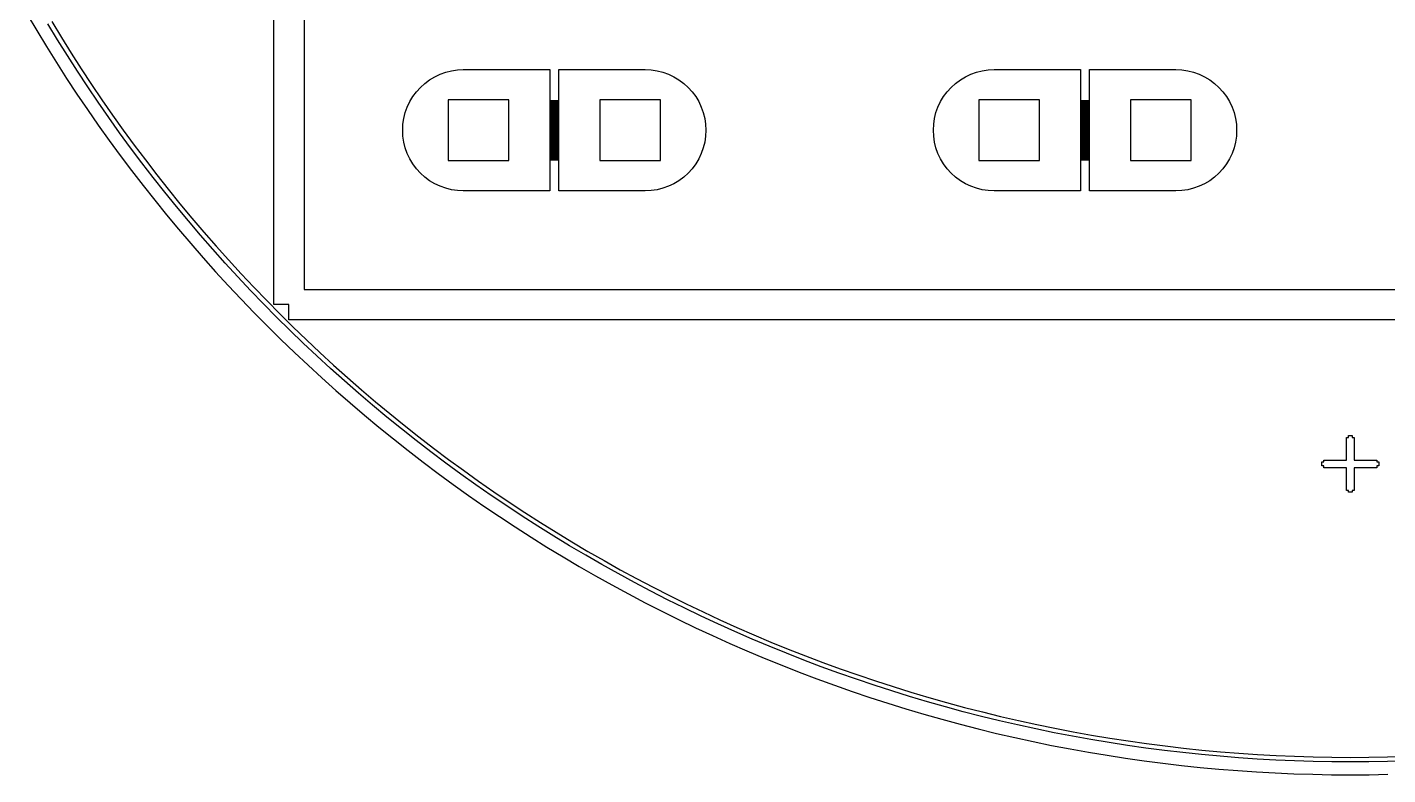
# Model space of a CAD drawing. Extents: x -16 to 83, y -18 to 83.
# Drawn here: x -11.38 to 33.48, y -18.25 to 6.4 of the extents above; entities that cross this region are included whole.
import ezdxf

# ---------------------------------------------------------------- set-up
doc = ezdxf.new("R2010")
doc.units = 0

msp = doc.modelspace()

# ---------------------------------------------------------------- linework, layer by layer
for p, q in [((-3.25, -2.75), (-3.25, 67.25)), ((-2.25, 66.75), (-2.25, -2.25)), ((-11.3806, 6.82132), (-11.0653, 6.28781)), ((-11.0653, 6.28781), (-10.7434, 5.75822)), ((-10.3816, 5.98119), (-10.7008, 6.50632)), ((-10.5721, 6.58342), (-10.2539, 6.05986)), ((-10.056, 5.46001), (-10.3816, 5.98119)), ((-10.2539, 6.05986), (-9.92931, 5.54025)), ((-10.7434, 5.75822), (-10.4151, 5.23262)), ((-9.72409, 4.94286), (-10.056, 5.46001)), ((-9.92931, 5.54025), (-9.59836, 5.02466)), ((-10.4151, 5.23262), (-10.0803, 4.71109)), ((-9.38583, 4.42982), (-9.72409, 4.94286)), ((-9.59836, 5.02466), (-9.26111, 4.51317)), ((2.41943, 4.91388), (2.60983, 4.96156)), ((2.60983, 4.96156), (2.80397, 4.99036)), ((2.80397, 4.99036), (3, 5)), ((3, 5), (5.85001, 5)), ((5.85001, 5), (5.85001, 3.98499)), ((6.14999, 3.98499), (6.14999, 5)), ((6.14999, 5), (9, 5)), ((9, 5), (9.19603, 4.99036)), ((9.19603, 4.99036), (9.39017, 4.96156)), ((9.39017, 4.96156), (9.58057, 4.91388)), ((19.9194, 4.91388), (20.1098, 4.96156)), ((20.1098, 4.96156), (20.304, 4.99036)), ((20.304, 4.99036), (20.5, 5)), ((20.5, 5), (23.35, 5)), ((23.35, 5), (23.35, 3.98499)), ((23.65, 3.98499), (23.65, 5)), ((23.65, 5), (26.5, 5)), ((26.5, 5), (26.696, 4.99036)), ((26.696, 4.99036), (26.8902, 4.96156)), ((26.8902, 4.96156), (27.0806, 4.91388)), ((-10.0803, 4.71109), (-9.73921, 4.19371)), ((-9.26111, 4.51317), (-8.91762, 4.00584)), ((1.5858, 4.4142), (1.73122, 4.54602)), ((1.73122, 4.54602), (1.88887, 4.66293)), ((1.88887, 4.66293), (2.05722, 4.76384)), ((2.05722, 4.76384), (2.23463, 4.84775)), ((2.23463, 4.84775), (2.41943, 4.91388)), ((9.58057, 4.91388), (9.76537, 4.84775)), ((9.76537, 4.84775), (9.94278, 4.76384)), ((9.94278, 4.76384), (10.1111, 4.66293)), ((10.1111, 4.66293), (10.2688, 4.54602)), ((10.2688, 4.54602), (10.4142, 4.4142)), ((19.0858, 4.4142), (19.2312, 4.54602)), ((19.2312, 4.54602), (19.3889, 4.66293)), ((19.3889, 4.66293), (19.5572, 4.76384)), ((19.5572, 4.76384), (19.7346, 4.84775)), ((19.7346, 4.84775), (19.9194, 4.91388)), ((27.0806, 4.91388), (27.2654, 4.84775)), ((27.2654, 4.84775), (27.4428, 4.76384)), ((27.4428, 4.76384), (27.6111, 4.66293)), ((27.6111, 4.66293), (27.7688, 4.54602)), ((27.7688, 4.54602), (27.9142, 4.4142)), ((-9.73921, 4.19371), (-9.39175, 3.68056)), ((-9.04131, 3.92099), (-9.38583, 4.42982)), ((1.23616, 3.94278), (1.33707, 4.11113)), ((1.33707, 4.11113), (1.45398, 4.26878)), ((1.45398, 4.26878), (1.5858, 4.4142)), ((10.4142, 4.4142), (10.546, 4.26878)), ((10.546, 4.26878), (10.6629, 4.11113)), ((10.6629, 4.11113), (10.7638, 3.94278)), ((18.7362, 3.94278), (18.8371, 4.11113)), ((18.8371, 4.11113), (18.954, 4.26878)), ((18.954, 4.26878), (19.0858, 4.4142)), ((27.9142, 4.4142), (28.046, 4.26878)), ((28.046, 4.26878), (28.1629, 4.11113)), ((28.1629, 4.11113), (28.2638, 3.94278)), ((-9.39175, 3.68056), (-9.03802, 3.17169)), ((-8.69055, 3.41641), (-9.04131, 3.92099)), ((-8.91762, 4.00584), (-8.56792, 3.50278)), ((1.08612, 3.58057), (1.15225, 3.76537)), ((1.15225, 3.76537), (1.23616, 3.94278)), ((4.5, 4), (2.5, 4)), ((2.5, 4), (2.5, 2)), ((4.5, 2), (4.5, 4)), ((5.85001, 3.98499), (6.14999, 3.98499)), ((6.14999, 3.97499), (5.85001, 3.97499)), ((5.85001, 3.97499), (5.85001, 3.94499)), ((5.85001, 3.94499), (6.14999, 3.94499)), ((6.14999, 3.935), (5.85001, 3.935)), ((5.85001, 3.935), (5.85001, 3.905)), ((5.85001, 3.905), (6.14999, 3.905)), ((6.14999, 3.89499), (5.85001, 3.89499)), ((5.85001, 3.89499), (5.85001, 3.86499)), ((5.85001, 3.86499), (6.14999, 3.86499)), ((6.14999, 3.855), (5.85001, 3.855)), ((5.85001, 3.855), (5.85001, 3.825)), ((5.85001, 3.825), (6.14999, 3.825)), ((6.14999, 3.81499), (5.85001, 3.81499)), ((5.85001, 3.81499), (5.85001, 3.78499)), ((5.85001, 3.78499), (6.14999, 3.78499)), ((6.14999, 3.77499), (5.85001, 3.77499)), ((5.85001, 3.77499), (5.85001, 3.745)), ((5.85001, 3.745), (6.14999, 3.745)), ((6.14999, 3.73499), (5.85001, 3.73499)), ((5.85001, 3.73499), (5.85001, 3.70499)), ((5.85001, 3.70499), (6.14999, 3.70499)), ((6.14999, 3.69499), (5.85001, 3.69499)), ((5.85001, 3.69499), (5.85001, 3.66499)), ((5.85001, 3.66499), (6.14999, 3.66499)), ((6.14999, 3.655), (5.85001, 3.655)), ((5.85001, 3.655), (5.85001, 3.625)), ((5.85001, 3.625), (6.14999, 3.625)), ((6.14999, 3.61499), (5.85001, 3.61499)), ((5.85001, 3.61499), (5.85001, 3.58499)), ((6.14999, 3.94499), (6.14999, 3.97499)), ((6.14999, 3.905), (6.14999, 3.935)), ((6.14999, 3.86499), (6.14999, 3.89499)), ((6.14999, 3.825), (6.14999, 3.855)), ((6.14999, 3.78499), (6.14999, 3.81499)), ((6.14999, 3.745), (6.14999, 3.77499)), ((6.14999, 3.70499), (6.14999, 3.73499)), ((6.14999, 3.66499), (6.14999, 3.69499)), ((6.14999, 3.625), (6.14999, 3.655)), ((6.14999, 3.58499), (6.14999, 3.61499)), ((9.5, 4), (7.5, 4)), ((7.5, 4), (7.5, 2)), ((9.5, 2), (9.5, 4)), ((10.7638, 3.94278), (10.8477, 3.76537)), ((10.8477, 3.76537), (10.9139, 3.58057)), ((18.5861, 3.58057), (18.6523, 3.76537)), ((18.6523, 3.76537), (18.7362, 3.94278)), ((22, 4), (20, 4)), ((20, 4), (20, 2)), ((22, 2), (22, 4)), ((23.35, 3.98499), (23.65, 3.98499)), ((23.65, 3.97499), (23.35, 3.97499)), ((23.35, 3.97499), (23.35, 3.94499)), ((23.35, 3.94499), (23.65, 3.94499)), ((23.65, 3.935), (23.35, 3.935)), ((23.35, 3.935), (23.35, 3.905)), ((23.35, 3.905), (23.65, 3.905)), ((23.65, 3.89499), (23.35, 3.89499)), ((23.35, 3.89499), (23.35, 3.86499)), ((23.35, 3.86499), (23.65, 3.86499)), ((23.65, 3.855), (23.35, 3.855)), ((23.35, 3.855), (23.35, 3.825)), ((23.35, 3.825), (23.65, 3.825)), ((23.65, 3.81499), (23.35, 3.81499)), ((23.35, 3.81499), (23.35, 3.78499)), ((23.35, 3.78499), (23.65, 3.78499)), ((23.65, 3.77499), (23.35, 3.77499)), ((23.35, 3.77499), (23.35, 3.745)), ((23.35, 3.745), (23.65, 3.745)), ((23.65, 3.73499), (23.35, 3.73499)), ((23.35, 3.73499), (23.35, 3.70499)), ((23.35, 3.70499), (23.65, 3.70499)), ((23.65, 3.69499), (23.35, 3.69499)), ((23.35, 3.69499), (23.35, 3.66499)), ((23.35, 3.66499), (23.65, 3.66499)), ((23.65, 3.655), (23.35, 3.655)), ((23.35, 3.655), (23.35, 3.625)), ((23.35, 3.625), (23.65, 3.625)), ((23.65, 3.61499), (23.35, 3.61499)), ((23.35, 3.61499), (23.35, 3.58499)), ((23.65, 3.94499), (23.65, 3.97499)), ((23.65, 3.905), (23.65, 3.935)), ((23.65, 3.86499), (23.65, 3.89499)), ((23.65, 3.825), (23.65, 3.855)), ((23.65, 3.78499), (23.65, 3.81499)), ((23.65, 3.745), (23.65, 3.77499)), ((23.65, 3.70499), (23.65, 3.73499)), ((23.65, 3.66499), (23.65, 3.69499)), ((23.65, 3.625), (23.65, 3.655)), ((23.65, 3.58499), (23.65, 3.61499)), ((27, 4), (25, 4)), ((25, 4), (25, 2)), ((27, 2), (27, 4)), ((28.2638, 3.94278), (28.3477, 3.76537)), ((28.3477, 3.76537), (28.4139, 3.58057)), ((-9.03802, 3.17169), (-8.67809, 2.66722)), ((-8.33363, 2.91618), (-8.69055, 3.41641)), ((-8.56792, 3.50278), (-8.21207, 3.00404)), ((1, 3), (1.00964, 3.19603)), ((1.00964, 3.19603), (1.03844, 3.39017)), ((1.03844, 3.39017), (1.08612, 3.58057)), ((5.85001, 3.58499), (6.14999, 3.58499)), ((6.14999, 3.575), (5.85001, 3.575)), ((5.85001, 3.575), (5.85001, 3.545)), ((5.85001, 3.545), (6.14999, 3.545)), ((6.14999, 3.53499), (5.85001, 3.53499)), ((5.85001, 3.53499), (5.85001, 3.50499)), ((5.85001, 3.50499), (6.14999, 3.50499)), ((6.14999, 3.495), (5.85001, 3.495)), ((5.85001, 3.495), (5.85001, 3.465)), ((5.85001, 3.465), (6.14999, 3.465)), ((6.14999, 3.45499), (5.85001, 3.45499)), ((5.85001, 3.45499), (5.85001, 3.42499)), ((5.85001, 3.42499), (6.14999, 3.42499)), ((6.14999, 3.41499), (5.85001, 3.41499)), ((5.85001, 3.41499), (5.85001, 3.38499)), ((5.85001, 3.38499), (6.14999, 3.38499)), ((6.14999, 3.375), (5.85001, 3.375)), ((5.85001, 3.375), (5.85001, 3.34499)), ((5.85001, 3.34499), (6.14999, 3.34499)), ((6.14999, 3.33499), (5.85001, 3.33499)), ((5.85001, 3.33499), (5.85001, 3.30499)), ((5.85001, 3.30499), (6.14999, 3.30499)), ((6.14999, 3.295), (5.85001, 3.295)), ((5.85001, 3.295), (5.85001, 3.265)), ((5.85001, 3.265), (6.14999, 3.265)), ((6.14999, 3.25499), (5.85001, 3.25499)), ((5.85001, 3.25499), (5.85001, 3.22499)), ((5.85001, 3.22499), (6.14999, 3.22499)), ((6.14999, 3.215), (5.85001, 3.215)), ((5.85001, 3.215), (5.85001, 3.185)), ((5.85001, 3.185), (6.14999, 3.185)), ((6.14999, 3.17499), (5.85001, 3.17499)), ((5.85001, 3.17499), (5.85001, 3.14499)), ((5.85001, 3.14499), (6.14999, 3.14499)), ((6.14999, 3.545), (6.14999, 3.575)), ((6.14999, 3.50499), (6.14999, 3.53499)), ((6.14999, 3.465), (6.14999, 3.495)), ((6.14999, 3.42499), (6.14999, 3.45499)), ((6.14999, 3.38499), (6.14999, 3.41499)), ((6.14999, 3.34499), (6.14999, 3.375)), ((6.14999, 3.30499), (6.14999, 3.33499)), ((6.14999, 3.265), (6.14999, 3.295)), ((6.14999, 3.22499), (6.14999, 3.25499)), ((6.14999, 3.185), (6.14999, 3.215)), ((6.14999, 3.14499), (6.14999, 3.17499)), ((10.9139, 3.58057), (10.9616, 3.39017)), ((10.9616, 3.39017), (10.9904, 3.19603)), ((10.9904, 3.19603), (11, 3)), ((18.5, 3), (18.5096, 3.19603)), ((18.5096, 3.19603), (18.5384, 3.39017)), ((18.5384, 3.39017), (18.5861, 3.58057)), ((23.35, 3.58499), (23.65, 3.58499)), ((23.65, 3.575), (23.35, 3.575)), ((23.35, 3.575), (23.35, 3.545)), ((23.35, 3.545), (23.65, 3.545)), ((23.65, 3.53499), (23.35, 3.53499)), ((23.35, 3.53499), (23.35, 3.50499)), ((23.35, 3.50499), (23.65, 3.50499)), ((23.65, 3.495), (23.35, 3.495)), ((23.35, 3.495), (23.35, 3.465)), ((23.35, 3.465), (23.65, 3.465)), ((23.65, 3.45499), (23.35, 3.45499)), ((23.35, 3.45499), (23.35, 3.42499)), ((23.35, 3.42499), (23.65, 3.42499)), ((23.65, 3.41499), (23.35, 3.41499)), ((23.35, 3.41499), (23.35, 3.38499)), ((23.35, 3.38499), (23.65, 3.38499)), ((23.65, 3.375), (23.35, 3.375)), ((23.35, 3.375), (23.35, 3.34499)), ((23.35, 3.34499), (23.65, 3.34499)), ((23.65, 3.33499), (23.35, 3.33499)), ((23.35, 3.33499), (23.35, 3.30499)), ((23.35, 3.30499), (23.65, 3.30499)), ((23.65, 3.295), (23.35, 3.295)), ((23.35, 3.295), (23.35, 3.265)), ((23.35, 3.265), (23.65, 3.265)), ((23.65, 3.25499), (23.35, 3.25499)), ((23.35, 3.25499), (23.35, 3.22499)), ((23.35, 3.22499), (23.65, 3.22499)), ((23.65, 3.215), (23.35, 3.215)), ((23.35, 3.215), (23.35, 3.185)), ((23.35, 3.185), (23.65, 3.185)), ((23.65, 3.17499), (23.35, 3.17499)), ((23.35, 3.17499), (23.35, 3.14499)), ((23.35, 3.14499), (23.65, 3.14499)), ((23.65, 3.545), (23.65, 3.575)), ((23.65, 3.50499), (23.65, 3.53499)), ((23.65, 3.465), (23.65, 3.495)), ((23.65, 3.42499), (23.65, 3.45499)), ((23.65, 3.38499), (23.65, 3.41499)), ((23.65, 3.34499), (23.65, 3.375)), ((23.65, 3.30499), (23.65, 3.33499)), ((23.65, 3.265), (23.65, 3.295)), ((23.65, 3.22499), (23.65, 3.25499)), ((23.65, 3.185), (23.65, 3.215)), ((23.65, 3.14499), (23.65, 3.17499)), ((28.4139, 3.58057), (28.4616, 3.39017)), ((28.4616, 3.39017), (28.4904, 3.19603)), ((28.4904, 3.19603), (28.5, 3)), ((-7.97061, 2.42036), (-8.33363, 2.91618)), ((-8.21207, 3.00404), (-7.85013, 2.50972)), ((1.00964, 2.80397), (1, 3)), ((1.03844, 2.60983), (1.00964, 2.80397)), ((6.14999, 3.13499), (5.85001, 3.13499)), ((5.85001, 3.13499), (5.85001, 3.105)), ((5.85001, 3.105), (6.14999, 3.105)), ((6.14999, 3.09499), (5.85001, 3.09499)), ((5.85001, 3.09499), (5.85001, 3.06499)), ((5.85001, 3.06499), (6.14999, 3.06499)), ((6.14999, 3.05499), (5.85001, 3.05499)), ((5.85001, 3.05499), (5.85001, 3.02499)), ((5.85001, 3.02499), (6.14999, 3.02499)), ((6.14999, 3.015), (5.85001, 3.015)), ((5.85001, 3.015), (5.85001, 2.985)), ((5.85001, 2.985), (6.14999, 2.985)), ((6.14999, 2.97501), (5.85001, 2.97501)), ((5.85001, 2.97501), (5.85001, 2.94501)), ((5.85001, 2.94501), (6.14999, 2.94501)), ((6.14999, 2.93501), (5.85001, 2.93501)), ((5.85001, 2.93501), (5.85001, 2.90501)), ((5.85001, 2.90501), (6.14999, 2.90501)), ((6.14999, 2.895), (5.85001, 2.895)), ((5.85001, 2.895), (5.85001, 2.86501)), ((5.85001, 2.86501), (6.14999, 2.86501)), ((6.14999, 2.85501), (5.85001, 2.85501)), ((5.85001, 2.85501), (5.85001, 2.82501)), ((5.85001, 2.82501), (6.14999, 2.82501)), ((6.14999, 2.815), (5.85001, 2.815)), ((5.85001, 2.815), (5.85001, 2.785)), ((5.85001, 2.785), (6.14999, 2.785)), ((6.14999, 2.77501), (5.85001, 2.77501)), ((5.85001, 2.77501), (5.85001, 2.74501)), ((5.85001, 2.74501), (6.14999, 2.74501)), ((6.14999, 2.735), (5.85001, 2.735)), ((5.85001, 2.735), (5.85001, 2.705)), ((5.85001, 2.705), (6.14999, 2.705)), ((6.14999, 2.69501), (5.85001, 2.69501)), ((5.85001, 2.69501), (5.85001, 2.66501)), ((6.14999, 3.105), (6.14999, 3.13499)), ((6.14999, 3.06499), (6.14999, 3.09499)), ((6.14999, 3.02499), (6.14999, 3.05499)), ((6.14999, 2.985), (6.14999, 3.015)), ((6.14999, 2.94501), (6.14999, 2.97501)), ((6.14999, 2.90501), (6.14999, 2.93501)), ((6.14999, 2.86501), (6.14999, 2.895)), ((6.14999, 2.82501), (6.14999, 2.85501)), ((6.14999, 2.785), (6.14999, 2.815)), ((6.14999, 2.74501), (6.14999, 2.77501)), ((6.14999, 2.705), (6.14999, 2.735)), ((6.14999, 2.66501), (6.14999, 2.69501)), ((10.9904, 2.80397), (10.9616, 2.60983)), ((11, 3), (10.9904, 2.80397)), ((18.5096, 2.80397), (18.5, 3)), ((18.5384, 2.60983), (18.5096, 2.80397)), ((23.65, 3.13499), (23.35, 3.13499)), ((23.35, 3.13499), (23.35, 3.105)), ((23.35, 3.105), (23.65, 3.105)), ((23.65, 3.09499), (23.35, 3.09499)), ((23.35, 3.09499), (23.35, 3.06499)), ((23.35, 3.06499), (23.65, 3.06499)), ((23.65, 3.05499), (23.35, 3.05499)), ((23.35, 3.05499), (23.35, 3.02499)), ((23.35, 3.02499), (23.65, 3.02499)), ((23.65, 3.015), (23.35, 3.015)), ((23.35, 3.015), (23.35, 2.985)), ((23.35, 2.985), (23.65, 2.985)), ((23.65, 2.97501), (23.35, 2.97501)), ((23.35, 2.97501), (23.35, 2.94501)), ((23.35, 2.94501), (23.65, 2.94501)), ((23.65, 2.93501), (23.35, 2.93501)), ((23.35, 2.93501), (23.35, 2.90501)), ((23.35, 2.90501), (23.65, 2.90501)), ((23.65, 2.895), (23.35, 2.895)), ((23.35, 2.895), (23.35, 2.86501)), ((23.35, 2.86501), (23.65, 2.86501)), ((23.65, 2.85501), (23.35, 2.85501)), ((23.35, 2.85501), (23.35, 2.82501)), ((23.35, 2.82501), (23.65, 2.82501)), ((23.65, 2.815), (23.35, 2.815)), ((23.35, 2.815), (23.35, 2.785)), ((23.35, 2.785), (23.65, 2.785)), ((23.65, 2.77501), (23.35, 2.77501)), ((23.35, 2.77501), (23.35, 2.74501)), ((23.35, 2.74501), (23.65, 2.74501)), ((23.65, 2.735), (23.35, 2.735)), ((23.35, 2.735), (23.35, 2.705)), ((23.35, 2.705), (23.65, 2.705)), ((23.65, 2.69501), (23.35, 2.69501)), ((23.35, 2.69501), (23.35, 2.66501)), ((23.65, 3.105), (23.65, 3.13499)), ((23.65, 3.06499), (23.65, 3.09499)), ((23.65, 3.02499), (23.65, 3.05499)), ((23.65, 2.985), (23.65, 3.015)), ((23.65, 2.94501), (23.65, 2.97501)), ((23.65, 2.90501), (23.65, 2.93501)), ((23.65, 2.86501), (23.65, 2.895)), ((23.65, 2.82501), (23.65, 2.85501)), ((23.65, 2.785), (23.65, 2.815)), ((23.65, 2.74501), (23.65, 2.77501)), ((23.65, 2.705), (23.65, 2.735)), ((23.65, 2.66501), (23.65, 2.69501)), ((28.4904, 2.80397), (28.4616, 2.60983)), ((28.5, 3), (28.4904, 2.80397)), ((-8.67809, 2.66722), (-8.31198, 2.16719)), ((-7.60153, 1.92905), (-7.97061, 2.42036)), ((-7.85013, 2.50972), (-7.48215, 2.01987)), ((1.08612, 2.41943), (1.03844, 2.60983)), ((1.15225, 2.23463), (1.08612, 2.41943)), ((5.85001, 2.66501), (6.14999, 2.66501)), ((6.14999, 2.65501), (5.85001, 2.65501)), ((5.85001, 2.65501), (5.85001, 2.625)), ((5.85001, 2.625), (6.14999, 2.625)), ((6.14999, 2.61501), (5.85001, 2.61501)), ((5.85001, 2.61501), (5.85001, 2.58501)), ((5.85001, 2.58501), (6.14999, 2.58501)), ((6.14999, 2.57501), (5.85001, 2.57501)), ((5.85001, 2.57501), (5.85001, 2.54501)), ((5.85001, 2.54501), (6.14999, 2.54501)), ((6.14999, 2.535), (5.85001, 2.535)), ((5.85001, 2.535), (5.85001, 2.505)), ((5.85001, 2.505), (6.14999, 2.505)), ((6.14999, 2.49501), (5.85001, 2.49501)), ((5.85001, 2.49501), (5.85001, 2.46501)), ((5.85001, 2.46501), (6.14999, 2.46501)), ((6.14999, 2.455), (5.85001, 2.455)), ((5.85001, 2.455), (5.85001, 2.425)), ((5.85001, 2.425), (6.14999, 2.425)), ((6.14999, 2.41501), (5.85001, 2.41501)), ((5.85001, 2.41501), (5.85001, 2.38501)), ((5.85001, 2.38501), (6.14999, 2.38501)), ((6.14999, 2.375), (5.85001, 2.375)), ((5.85001, 2.375), (5.85001, 2.345)), ((5.85001, 2.345), (6.14999, 2.345)), ((6.14999, 2.33501), (5.85001, 2.33501)), ((5.85001, 2.33501), (5.85001, 2.30501)), ((5.85001, 2.30501), (6.14999, 2.30501)), ((6.14999, 2.29501), (5.85001, 2.29501)), ((5.85001, 2.29501), (5.85001, 2.26501)), ((5.85001, 2.26501), (6.14999, 2.26501)), ((6.14999, 2.255), (5.85001, 2.255)), ((5.85001, 2.255), (5.85001, 2.22501)), ((6.14999, 2.625), (6.14999, 2.65501)), ((6.14999, 2.58501), (6.14999, 2.61501)), ((6.14999, 2.54501), (6.14999, 2.57501)), ((6.14999, 2.505), (6.14999, 2.535)), ((6.14999, 2.46501), (6.14999, 2.49501)), ((6.14999, 2.425), (6.14999, 2.455)), ((6.14999, 2.38501), (6.14999, 2.41501)), ((6.14999, 2.345), (6.14999, 2.375)), ((6.14999, 2.30501), (6.14999, 2.33501)), ((6.14999, 2.26501), (6.14999, 2.29501)), ((6.14999, 2.22501), (6.14999, 2.255)), ((10.9139, 2.41943), (10.8477, 2.23463)), ((10.9616, 2.60983), (10.9139, 2.41943)), ((18.5861, 2.41943), (18.5384, 2.60983)), ((18.6523, 2.23463), (18.5861, 2.41943)), ((23.35, 2.66501), (23.65, 2.66501)), ((23.65, 2.65501), (23.35, 2.65501)), ((23.35, 2.65501), (23.35, 2.625)), ((23.35, 2.625), (23.65, 2.625)), ((23.65, 2.61501), (23.35, 2.61501)), ((23.35, 2.61501), (23.35, 2.58501)), ((23.35, 2.58501), (23.65, 2.58501)), ((23.65, 2.57501), (23.35, 2.57501)), ((23.35, 2.57501), (23.35, 2.54501)), ((23.35, 2.54501), (23.65, 2.54501)), ((23.65, 2.535), (23.35, 2.535)), ((23.35, 2.535), (23.35, 2.505)), ((23.35, 2.505), (23.65, 2.505)), ((23.65, 2.49501), (23.35, 2.49501)), ((23.35, 2.49501), (23.35, 2.46501)), ((23.35, 2.46501), (23.65, 2.46501)), ((23.65, 2.455), (23.35, 2.455)), ((23.35, 2.455), (23.35, 2.425)), ((23.35, 2.425), (23.65, 2.425)), ((23.65, 2.41501), (23.35, 2.41501)), ((23.35, 2.41501), (23.35, 2.38501)), ((23.35, 2.38501), (23.65, 2.38501)), ((23.65, 2.375), (23.35, 2.375)), ((23.35, 2.375), (23.35, 2.345)), ((23.35, 2.345), (23.65, 2.345)), ((23.65, 2.33501), (23.35, 2.33501)), ((23.35, 2.33501), (23.35, 2.30501)), ((23.35, 2.30501), (23.65, 2.30501)), ((23.65, 2.29501), (23.35, 2.29501)), ((23.35, 2.29501), (23.35, 2.26501)), ((23.35, 2.26501), (23.65, 2.26501)), ((23.65, 2.255), (23.35, 2.255)), ((23.35, 2.255), (23.35, 2.22501)), ((23.65, 2.625), (23.65, 2.65501)), ((23.65, 2.58501), (23.65, 2.61501)), ((23.65, 2.54501), (23.65, 2.57501)), ((23.65, 2.505), (23.65, 2.535)), ((23.65, 2.46501), (23.65, 2.49501)), ((23.65, 2.425), (23.65, 2.455)), ((23.65, 2.38501), (23.65, 2.41501)), ((23.65, 2.345), (23.65, 2.375)), ((23.65, 2.30501), (23.65, 2.33501)), ((23.65, 2.26501), (23.65, 2.29501)), ((23.65, 2.22501), (23.65, 2.255)), ((28.4139, 2.41943), (28.3477, 2.23463)), ((28.4616, 2.60983), (28.4139, 2.41943)), ((-8.31198, 2.16719), (-7.93976, 1.67169)), ((-7.22644, 1.44229), (-7.60153, 1.92905)), ((-7.48215, 2.01987), (-7.10818, 1.53458)), ((1.23616, 2.05722), (1.15225, 2.23463)), ((1.33707, 1.88887), (1.23616, 2.05722)), ((1.45398, 1.73122), (1.33707, 1.88887)), ((2.5, 2), (4.5, 2)), ((5.85001, 2.22501), (6.14999, 2.22501)), ((6.14999, 2.21501), (5.85001, 2.21501)), ((5.85001, 2.21501), (5.85001, 2.18501)), ((5.85001, 2.18501), (6.14999, 2.18501)), ((6.14999, 2.175), (5.85001, 2.175)), ((5.85001, 2.175), (5.85001, 2.145)), ((5.85001, 2.145), (6.14999, 2.145)), ((6.14999, 2.13501), (5.85001, 2.13501)), ((5.85001, 2.13501), (5.85001, 2.10501)), ((5.85001, 2.10501), (6.14999, 2.10501)), ((6.14999, 2.095), (5.85001, 2.095)), ((5.85001, 2.095), (5.85001, 2.065)), ((5.85001, 2.065), (6.14999, 2.065)), ((6.14999, 2.05501), (5.85001, 2.05501)), ((5.85001, 2.05501), (5.85001, 2.02501)), ((5.85001, 2.02501), (6.14999, 2.02501)), ((6.14999, 2.01501), (5.85001, 2.01501)), ((5.85001, 2.01501), (5.85001, 1)), ((6.14999, 2.18501), (6.14999, 2.21501)), ((6.14999, 2.145), (6.14999, 2.175)), ((6.14999, 2.10501), (6.14999, 2.13501)), ((6.14999, 2.065), (6.14999, 2.095)), ((6.14999, 2.02501), (6.14999, 2.05501)), ((6.14999, 1), (6.14999, 2.01501)), ((7.5, 2), (9.5, 2)), ((10.6629, 1.88887), (10.546, 1.73122)), ((10.7638, 2.05722), (10.6629, 1.88887)), ((10.8477, 2.23463), (10.7638, 2.05722)), ((18.7362, 2.05722), (18.6523, 2.23463)), ((18.8371, 1.88887), (18.7362, 2.05722)), ((18.954, 1.73122), (18.8371, 1.88887)), ((20, 2), (22, 2)), ((23.35, 2.22501), (23.65, 2.22501)), ((23.65, 2.21501), (23.35, 2.21501)), ((23.35, 2.21501), (23.35, 2.18501)), ((23.35, 2.18501), (23.65, 2.18501)), ((23.65, 2.175), (23.35, 2.175)), ((23.35, 2.175), (23.35, 2.145)), ((23.35, 2.145), (23.65, 2.145)), ((23.65, 2.13501), (23.35, 2.13501)), ((23.35, 2.13501), (23.35, 2.10501)), ((23.35, 2.10501), (23.65, 2.10501)), ((23.65, 2.095), (23.35, 2.095)), ((23.35, 2.095), (23.35, 2.065)), ((23.35, 2.065), (23.65, 2.065)), ((23.65, 2.05501), (23.35, 2.05501)), ((23.35, 2.05501), (23.35, 2.02501)), ((23.35, 2.02501), (23.65, 2.02501)), ((23.65, 2.01501), (23.35, 2.01501)), ((23.35, 2.01501), (23.35, 1)), ((23.65, 2.18501), (23.65, 2.21501)), ((23.65, 2.145), (23.65, 2.175)), ((23.65, 2.10501), (23.65, 2.13501)), ((23.65, 2.065), (23.65, 2.095)), ((23.65, 2.02501), (23.65, 2.05501)), ((23.65, 1), (23.65, 2.01501)), ((25, 2), (27, 2)), ((28.1629, 1.88887), (28.046, 1.73122)), ((28.2638, 2.05722), (28.1629, 1.88887)), ((28.3477, 2.23463), (28.2638, 2.05722)), ((-7.93976, 1.67169), (-7.56149, 1.18082)), ((-6.84541, 0.96018), (-7.22644, 1.44229)), ((-7.10818, 1.53458), (-6.7283, 1.05389)), ((1.5858, 1.5858), (1.45398, 1.73122)), ((1.73122, 1.45398), (1.5858, 1.5858)), ((1.88887, 1.33707), (1.73122, 1.45398)), ((10.2688, 1.45398), (10.1111, 1.33707)), ((10.4142, 1.5858), (10.2688, 1.45398)), ((10.546, 1.73122), (10.4142, 1.5858)), ((19.0858, 1.5858), (18.954, 1.73122)), ((19.2312, 1.45398), (19.0858, 1.5858)), ((19.3889, 1.33707), (19.2312, 1.45398)), ((27.7688, 1.45398), (27.6111, 1.33707)), ((27.9142, 1.5858), (27.7688, 1.45398)), ((28.046, 1.73122), (27.9142, 1.5858)), ((-7.56149, 1.18082), (-7.17723, 0.69459)), ((-6.4585, 0.48276), (-6.84541, 0.96018)), ((-6.7283, 1.05389), (-6.34254, 0.57793)), ((2.05722, 1.23616), (1.88887, 1.33707)), ((2.23463, 1.15225), (2.05722, 1.23616)), ((2.41943, 1.08612), (2.23463, 1.15225)), ((2.60983, 1.03844), (2.41943, 1.08612)), ((2.80397, 1.00964), (2.60983, 1.03844)), ((3, 1), (2.80397, 1.00964)), ((5.85001, 1), (3, 1)), ((9, 1), (6.14999, 1)), ((9.19603, 1.00964), (9, 1)), ((9.39017, 1.03844), (9.19603, 1.00964)), ((9.58057, 1.08612), (9.39017, 1.03844)), ((9.76537, 1.15225), (9.58057, 1.08612)), ((9.94278, 1.23616), (9.76537, 1.15225)), ((10.1111, 1.33707), (9.94278, 1.23616)), ((19.5572, 1.23616), (19.3889, 1.33707)), ((19.7346, 1.15225), (19.5572, 1.23616)), ((19.9194, 1.08612), (19.7346, 1.15225)), ((20.1098, 1.03844), (19.9194, 1.08612)), ((20.304, 1.00964), (20.1098, 1.03844)), ((20.5, 1), (20.304, 1.00964)), ((23.35, 1), (20.5, 1)), ((26.5, 1), (23.65, 1)), ((26.696, 1.00964), (26.5, 1)), ((26.8902, 1.03844), (26.696, 1.00964)), ((27.0806, 1.08612), (26.8902, 1.03844)), ((27.2654, 1.15225), (27.0806, 1.08612)), ((27.4428, 1.23616), (27.2654, 1.15225)), ((27.6111, 1.33707), (27.4428, 1.23616)), ((-7.17723, 0.69459), (-6.78702, 0.21315)), ((-6.06575, 0.01015), (-6.4585, 0.48276)), ((-6.34254, 0.57793), (-5.95097, 0.10672)), ((-6.78702, 0.21315), (-6.39095, -0.26349)), ((-5.66722, -0.45763), (-6.06575, 0.01015)), ((-5.95097, 0.10672), (-5.55365, -0.35965)), ((-6.39095, -0.26349), (-5.98904, -0.73523)), ((-5.55365, -0.35965), (-5.15063, -0.82111)), ((-5.98904, -0.73523), (-5.58138, -1.202)), ((-5.263, -0.92047), (-5.66722, -0.45763)), ((-5.15063, -0.82111), (-4.74197, -1.27757)), ((-5.58138, -1.202), (-5.16803, -1.66373)), ((-4.85312, -1.37831), (-5.263, -0.92047)), ((-4.74197, -1.27757), (-4.32776, -1.729)), ((-5.16803, -1.66373), (-4.74904, -2.12035)), ((-4.43765, -1.83109), (-4.85312, -1.37831)), ((-4.32776, -1.729), (-3.90804, -2.17531)), ((-4.74904, -2.12035), (-4.32448, -2.57179)), ((-4.01666, -2.27873), (-4.43765, -1.83109)), ((-3.90804, -2.17531), (-3.48285, -2.61642)), ((-4.32448, -2.57179), (-3.89439, -3.01799)), ((-3.59021, -2.72119), (-4.01666, -2.27873)), ((-3.48285, -2.61642), (-3.05231, -3.05231)), ((-2.25, -2.25), (66.75, -2.25)), ((-3.89439, -3.01799), (-3.45889, -3.45889)), ((-3.15837, -3.15837), (-3.59021, -2.72119)), ((-2.75, -2.75), (-3.25, -2.75)), ((-3.05231, -3.05231), (-2.61642, -3.48285)), ((-2.75, -3.25), (-2.75, -2.75)), ((-3.45889, -3.45889), (-3.01799, -3.89439)), ((-2.72119, -3.59021), (-3.15837, -3.15837)), ((67.25, -3.25), (-2.75, -3.25)), ((-2.61642, -3.48285), (-2.17531, -3.90804)), ((-3.01799, -3.89439), (-2.57179, -4.32448)), ((-2.27873, -4.01666), (-2.72119, -3.59021)), ((-1.83109, -4.43765), (-2.27873, -4.01666)), ((-2.17531, -3.90804), (-1.729, -4.32776)), ((-2.57179, -4.32448), (-2.12035, -4.74904)), ((-1.37831, -4.85312), (-1.83109, -4.43765)), ((-1.729, -4.32776), (-1.27757, -4.74197)), ((-2.12035, -4.74904), (-1.66373, -5.16803)), ((-0.92047, -5.263), (-1.37831, -4.85312)), ((-1.27757, -4.74197), (-0.82111, -5.15063)), ((-1.66373, -5.16803), (-1.202, -5.58138)), ((-0.45763, -5.66722), (-0.92047, -5.263)), ((-0.82111, -5.15063), (-0.35965, -5.55365)), ((-1.202, -5.58138), (-0.73523, -5.98904)), ((0.01015, -6.06575), (-0.45763, -5.66722)), ((-0.35965, -5.55365), (0.10672, -5.95097)), ((-0.73523, -5.98904), (-0.26349, -6.39095)), ((0.48276, -6.4585), (0.01015, -6.06575)), ((0.10672, -5.95097), (0.57793, -6.34254)), ((-0.26349, -6.39095), (0.21315, -6.78702)), ((0.96018, -6.84541), (0.48276, -6.4585)), ((0.57793, -6.34254), (1.05389, -6.7283)), ((1.05389, -6.7283), (1.53458, -7.10818)), ((0.21315, -6.78702), (0.69459, -7.17723)), ((0.69459, -7.17723), (1.18082, -7.56149)), ((1.44229, -7.22644), (0.96018, -6.84541)), ((1.53458, -7.10818), (2.01987, -7.48215)), ((32.125, -7.875), (32.125, -7.125)), ((32.125, -7.125), (32.1875, -7.125)), ((32.1875, -7.125), (32.1875, -7.0625)), ((32.1875, -7.0625), (32.3125, -7.0625)), ((32.3125, -7.0625), (32.3125, -7.125)), ((32.3125, -7.125), (32.375, -7.125)), ((32.375, -7.125), (32.375, -7.875)), ((1.18082, -7.56149), (1.67169, -7.93976)), ((1.92905, -7.60153), (1.44229, -7.22644)), ((2.42036, -7.97061), (1.92905, -7.60153)), ((2.01987, -7.48215), (2.50972, -7.85013)), ((1.67169, -7.93976), (2.16719, -8.31198)), ((2.91618, -8.33363), (2.42036, -7.97061)), ((2.50972, -7.85013), (3.00404, -8.21207)), ((31.3125, -8.0625), (31.3125, -7.9375)), ((31.3125, -7.9375), (31.375, -7.9375)), ((31.375, -8.0625), (31.3125, -8.0625)), ((31.375, -7.9375), (31.375, -7.875)), ((31.375, -7.875), (32.125, -7.875)), ((31.375, -8.125), (31.375, -8.0625)), ((32.375, -7.875), (33.125, -7.875)), ((33.125, -7.875), (33.125, -7.9375)), ((33.125, -7.9375), (33.1875, -7.9375)), ((33.1875, -8.0625), (33.125, -8.0625)), ((33.125, -8.0625), (33.125, -8.125)), ((33.1875, -7.9375), (33.1875, -8.0625)), ((2.16719, -8.31198), (2.66722, -8.67809)), ((3.41641, -8.69055), (2.91618, -8.33363)), ((3.00404, -8.21207), (3.50278, -8.56792)), ((32.125, -8.125), (31.375, -8.125)), ((32.125, -8.875), (32.125, -8.125)), ((33.125, -8.125), (32.375, -8.125)), ((32.375, -8.125), (32.375, -8.875)), ((2.66722, -8.67809), (3.17169, -9.03802)), ((3.92099, -9.04131), (3.41641, -8.69055)), ((3.50278, -8.56792), (4.00584, -8.91762)), ((4.00584, -8.91762), (4.51317, -9.26111)), ((32.1875, -8.875), (32.125, -8.875)), ((32.1875, -8.9375), (32.1875, -8.875)), ((32.3125, -8.9375), (32.1875, -8.9375)), ((32.375, -8.875), (32.3125, -8.875)), ((32.3125, -8.875), (32.3125, -8.9375)), ((3.17169, -9.03802), (3.68056, -9.39175)), ((3.68056, -9.39175), (4.19371, -9.73921)), ((4.42982, -9.38583), (3.92099, -9.04131)), ((4.94286, -9.72409), (4.42982, -9.38583)), ((4.51317, -9.26111), (5.02466, -9.59836)), ((4.19371, -9.73921), (4.71109, -10.0803)), ((5.46001, -10.056), (4.94286, -9.72409)), ((5.02466, -9.59836), (5.54025, -9.92931)), ((4.71109, -10.0803), (5.23262, -10.4151)), ((5.98119, -10.3816), (5.46001, -10.056)), ((5.54025, -9.92931), (6.05986, -10.2539)), ((6.05986, -10.2539), (6.58342, -10.5721)), ((5.23262, -10.4151), (5.75822, -10.7434)), ((5.75822, -10.7434), (6.28781, -11.0653)), ((6.50632, -10.7008), (5.98119, -10.3816)), ((7.03532, -11.0134), (6.50632, -10.7008)), ((6.58342, -10.5721), (7.11086, -10.8838)), ((6.28781, -11.0653), (6.82132, -11.3806)), ((7.56813, -11.3196), (7.03532, -11.0134)), ((7.11086, -10.8838), (7.64206, -11.1891)), ((7.64206, -11.1891), (8.17699, -11.4878)), ((6.82132, -11.3806), (7.35864, -11.6894)), ((8.10466, -11.6192), (7.56813, -11.3196)), ((8.64482, -11.9122), (8.10466, -11.6192)), ((8.17699, -11.4878), (8.71553, -11.7799)), ((7.35864, -11.6894), (7.89972, -11.9915)), ((7.89972, -11.9915), (8.44447, -12.287)), ((9.18854, -12.1985), (8.64482, -11.9122)), ((8.71553, -11.7799), (9.25761, -12.0654)), ((9.25761, -12.0654), (9.80316, -12.3442)), ((8.44447, -12.287), (8.9928, -12.5758)), ((9.73572, -12.4782), (9.18854, -12.1985)), ((10.2863, -12.7511), (9.73572, -12.4782)), ((9.80316, -12.3442), (10.3521, -12.6163)), ((8.9928, -12.5758), (9.54463, -12.8578)), ((9.54463, -12.8578), (10.0999, -13.1331)), ((10.8402, -13.0173), (10.2863, -12.7511)), ((10.3521, -12.6163), (10.9043, -12.8817)), ((10.9043, -12.8817), (11.4598, -13.1402)), ((10.0999, -13.1331), (10.6585, -13.4015)), ((10.6585, -13.4015), (11.2203, -13.663)), ((11.3973, -13.2766), (10.8402, -13.0173)), ((11.9576, -13.5291), (11.3973, -13.2766)), ((11.4598, -13.1402), (12.0183, -13.3919)), ((12.0183, -13.3919), (12.58, -13.6367)), ((11.2203, -13.663), (11.7853, -13.9176)), ((12.5209, -13.7746), (11.9576, -13.5291)), ((13.0871, -14.0133), (12.5209, -13.7746)), ((12.58, -13.6367), (13.1445, -13.8747)), ((13.1445, -13.8747), (13.712, -14.1057)), ((11.7853, -13.9176), (12.3534, -14.1652)), ((12.3534, -14.1652), (12.9245, -14.4059)), ((13.6563, -14.2449), (13.0871, -14.0133)), ((14.2283, -14.4696), (13.6563, -14.2449)), ((13.712, -14.1057), (14.2822, -14.3297)), ((14.2822, -14.3297), (14.8552, -14.5466)), ((12.9245, -14.4059), (13.4985, -14.6396)), ((13.4985, -14.6396), (14.0753, -14.8661)), ((14.8029, -14.6872), (14.2283, -14.4696)), ((15.3802, -14.8978), (14.8029, -14.6872)), ((14.8552, -14.5466), (15.4308, -14.7566)), ((15.4308, -14.7566), (16.0089, -14.9594)), ((14.0753, -14.8661), (14.6549, -15.0856)), ((14.6549, -15.0856), (15.2371, -15.298)), ((15.9601, -15.1013), (15.3802, -14.8978)), ((16.5424, -15.2976), (15.9601, -15.1013)), ((16.0089, -14.9594), (16.5894, -15.1552)), ((16.5894, -15.1552), (17.1724, -15.3438)), ((15.2371, -15.298), (15.8218, -15.5032)), ((15.8218, -15.5032), (16.4091, -15.7012)), ((16.4091, -15.7012), (16.9987, -15.892)), ((17.1271, -15.4868), (16.5424, -15.2976)), ((17.714, -15.6688), (17.1271, -15.4868)), ((17.1724, -15.3438), (17.7575, -15.5252)), ((18.3031, -15.8436), (17.714, -15.6688)), ((17.7575, -15.5252), (18.3449, -15.6995)), ((18.3449, -15.6995), (18.9344, -15.8665)), ((16.9987, -15.892), (17.5906, -16.0755)), ((17.5906, -16.0755), (18.1848, -16.2517)), ((18.8944, -16.0111), (18.3031, -15.8436)), ((19.4876, -16.1713), (18.8944, -16.0111)), ((18.9344, -15.8665), (19.5258, -16.0263)), ((19.5258, -16.0263), (20.1192, -16.1788)), ((18.1848, -16.2517), (18.781, -16.4207)), ((18.781, -16.4207), (19.3793, -16.5823)), ((19.3793, -16.5823), (19.9795, -16.7366)), ((20.0828, -16.3243), (19.4876, -16.1713)), ((20.6798, -16.47), (20.0828, -16.3243)), ((20.1192, -16.1788), (20.7144, -16.324)), ((21.2785, -16.6083), (20.6798, -16.47)), ((20.7144, -16.324), (21.3114, -16.4619)), ((21.3114, -16.4619), (21.91, -16.5925)), ((21.91, -16.5925), (22.5101, -16.7157)), ((19.9795, -16.7366), (20.5816, -16.8835)), ((20.5816, -16.8835), (21.1854, -17.0229)), ((21.1854, -17.0229), (21.7909, -17.155)), ((21.8789, -16.7392), (21.2785, -16.6083)), ((22.4809, -16.8628), (21.8789, -16.7392)), ((23.0843, -16.979), (22.4809, -16.8628)), ((22.5101, -16.7157), (23.1117, -16.8315)), ((23.6891, -17.0878), (23.0843, -16.979)), ((23.1117, -16.8315), (23.7147, -16.94)), ((23.7147, -16.94), (24.319, -17.041)), ((24.319, -17.041), (24.9245, -17.1346)), ((21.7909, -17.155), (22.3979, -17.2796)), ((22.3979, -17.2796), (23.0065, -17.3968)), ((23.0065, -17.3968), (23.6164, -17.5065)), ((24.2952, -17.1891), (23.6891, -17.0878)), ((24.9025, -17.283), (24.2952, -17.1891)), ((25.5109, -17.3694), (24.9025, -17.283)), ((24.9245, -17.1346), (25.5311, -17.2208)), ((26.1203, -17.4484), (25.5109, -17.3694)), ((25.5311, -17.2208), (26.1387, -17.2995)), ((26.7306, -17.5199), (26.1203, -17.4484)), ((26.1387, -17.2995), (26.7472, -17.3708)), ((26.7472, -17.3708), (27.3565, -17.4346)), ((27.3565, -17.4346), (27.9666, -17.4909)), ((27.9666, -17.4909), (28.5773, -17.5397)), ((23.6164, -17.5065), (24.2277, -17.6087)), ((24.2277, -17.6087), (24.8401, -17.7034)), ((24.8401, -17.7034), (25.4537, -17.7906)), ((25.4537, -17.7906), (26.0683, -17.8702)), ((26.0683, -17.8702), (26.6838, -17.9423)), ((26.6838, -17.9423), (27.3001, -18.0068)), ((27.3418, -17.5839), (26.7306, -17.5199)), ((27.9537, -17.6404), (27.3418, -17.5839)), ((28.5663, -17.6893), (27.9537, -17.6404)), ((29.1794, -17.7308), (28.5663, -17.6893)), ((28.5773, -17.5397), (29.1886, -17.581)), ((29.7929, -17.7647), (29.1794, -17.7308)), ((29.1886, -17.581), (29.8003, -17.6149)), ((30.4069, -17.7911), (29.7929, -17.7647)), ((29.8003, -17.6149), (30.4124, -17.6412)), ((31.0211, -17.8099), (30.4069, -17.7911)), ((30.4124, -17.6412), (31.0248, -17.66)), ((31.6355, -17.8212), (31.0211, -17.8099)), ((31.0248, -17.66), (31.6373, -17.6712)), ((32.25, -17.825), (31.6355, -17.8212)), ((31.6373, -17.6712), (32.25, -17.675)), ((32.25, -17.675), (32.8627, -17.6712)), ((32.8645, -17.8212), (32.25, -17.825)), ((32.8627, -17.6712), (33.4752, -17.66)), ((33.4789, -17.8099), (32.8645, -17.8212)), ((33.4752, -17.66), (34.0876, -17.6412)), ((34.0931, -17.7911), (33.4789, -17.8099)), ((27.3001, -18.0068), (27.9172, -18.0638)), ((27.9172, -18.0638), (28.535, -18.1132)), ((28.535, -18.1132), (29.1533, -18.155)), ((29.1533, -18.155), (29.7721, -18.1892)), ((29.7721, -18.1892), (30.3912, -18.2158)), ((30.3912, -18.2158), (31.0107, -18.2348)), ((31.0107, -18.2348), (31.6303, -18.2462)), ((31.6303, -18.2462), (32.25, -18.25)), ((32.25, -18.25), (32.8697, -18.2462)), ((32.8697, -18.2462), (33.4893, -18.2348))]:
    msp.add_line(p, q)

doc.saveas('drawing.dxf')
